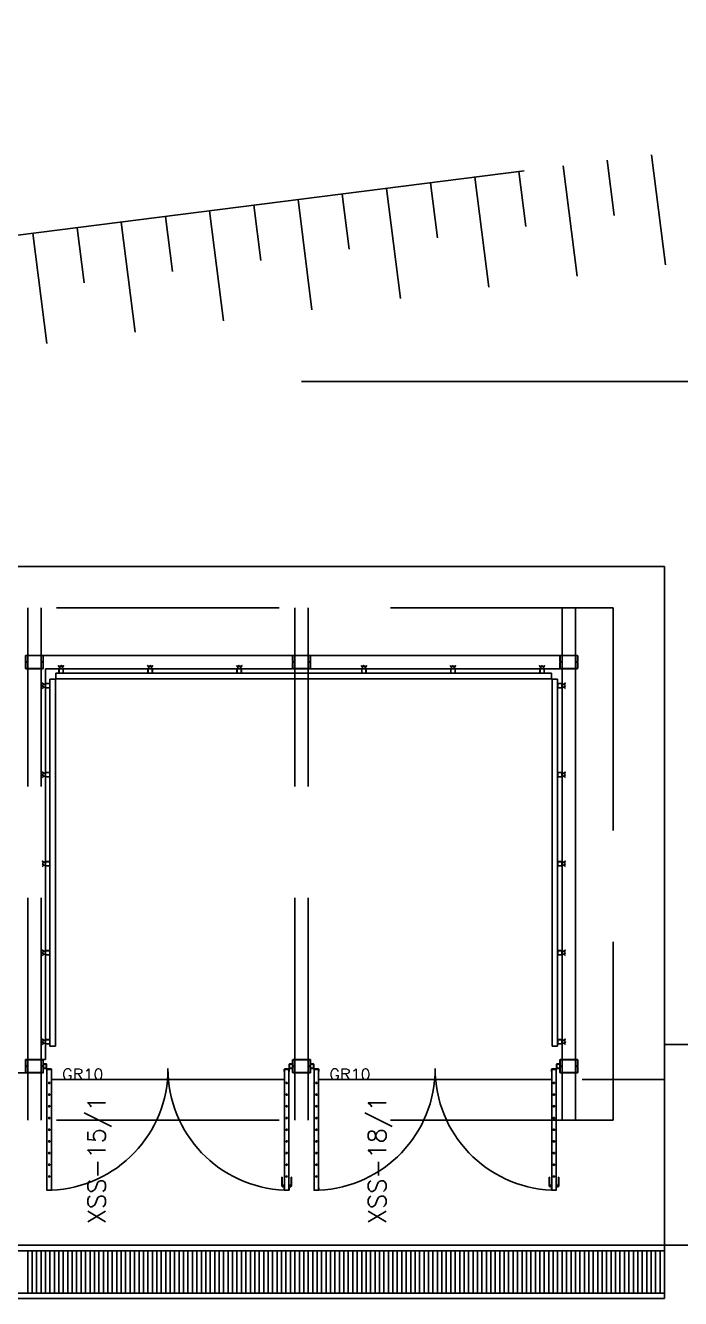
# Model space of a CAD drawing. Header units: millimetres. Extents: x 2046 to 2564, y 885 to 1120.
# Drawn here: x 2192.74 to 2200.09, y 980.77 to 995.07 of the extents above; entities that cross this region are included whole.
import ezdxf

# ---------------------------------------------------------------- set-up
doc = ezdxf.new("R2010")
doc.units = ezdxf.units.MM
doc.header["$LTSCALE"] = 10
doc.linetypes.add('DASHED2', pattern=[0.375, 0.25, -0.125])
doc.linetypes.add('HIDDEN', pattern=[0.375, 0.25, -0.125])
for name, color, linetype in [('AR-ALV', 2, 'Continuous'), ('AR-BARRAS PROT', 2, 'Continuous'), ('AR-CALÇADA', 1, 'Continuous'), ('AR-PIS', 1, 'Continuous'), ('AR-PISO', 1, 'Continuous'), ('AR-PORTA', 1, 'Continuous'), ('AR-PROJ', 1, 'HIDDEN'), ('DET-BANCADAS-C', 134, 'Continuous'), ('DET-ESQ-PROJ', 1, 'DASHED2'), ('DET-PERFIL C-C', 1, 'Continuous'), ('DET-PERFIL CADEIRA-C', 2, 'Continuous'), ('DET-PERFIL CAIXA-C', 21, 'Continuous'), ('DET-PERFIL CARTOLA-C', 22, 'Continuous'), ('ENDEREÇO', 2, 'Continuous'), ('maçaneta', 1, 'Continuous'), ('mov', 1, 'Continuous'), ('PM-TXT', 2, 'Continuous'), ('porta-c', 1, 'Continuous'), ('porta-v', 2, 'Continuous')]:
    doc.layers.add(name, color=color, linetype=linetype)
doc.styles.add('S12', font='simplex.shx', dxfattribs={"width": 1.1, "height": 0.12})
doc.styles.add('UNB1-100', font='simplex.shx', dxfattribs={"height": 0.2})

# ---------------------------------------------------------------- blocks, each defined once
blk = doc.blocks.new('TALUDE')
at = {"layer": 'AR-PROJ', "ltscale": 3}
for p, q in [((-180.754, 13.924), (-149.318, 17.924)), ((-157.153, 13.924), (-180.754, 13.924))]:
    blk.add_line(p, q, dxfattribs=at)
at = {"layer": 'AR-PROJ'}
for p, q in [((-160.726, 16.472), (-160.569, 15.235)), ((-161.718, 16.346), (-161.561, 15.109)), ((-161.222, 16.409), (-161.144, 15.79)), ((-162.71, 16.22), (-162.553, 14.982)), ((-162.214, 16.283), (-162.136, 15.664)), ((-164.198, 16.03), (-164.12, 15.412)), ((-163.702, 16.093), (-163.545, 14.856)), ((-163.206, 16.157), (-163.128, 15.538)), ((-165.19, 15.904), (-165.112, 15.285)), ((-164.694, 15.967), (-164.537, 14.73)), ((-166.182, 15.778), (-166.104, 15.159)), ((-165.686, 15.841), (-165.529, 14.604)), ((-167.174, 15.652), (-167.096, 15.033)), ((-166.678, 15.715), (-166.521, 14.478)), ((-167.67, 15.589), (-167.513, 14.351))]:
    blk.add_line(p, q, dxfattribs=at)
blk = doc.blocks.new('PERFIL CAIXA')
at = {"layer": 'DET-PERFIL CARTOLA-C'}
for p, q in [((-0.031, 0.088), (-0.032, 0.087)), ((-0.016, 0.069), (-0.032, 0.087)), ((-0.015, 0.069), (-0.031, 0.088)), ((-0.025, 0.048), (-0.025, 0.002)), ((-0.023, 0.05), (0.023, 0.05)), ((-0.023, 0.002), (-0.023, 0.048)), ((0.023, 0.048), (-0.023, 0.048)), ((0.023, 0.002), (-0.023, 0.002)), ((-0.023, 0), (0.023, 0)), ((-0.003, 0.088), (-0.016, 0.07)), ((-0.016, 0.069), (-0.016, 0.05)), ((-0.002, 0.087), (-0.015, 0.069)), ((-0.015, 0.069), (-0.015, 0.05)), ((-0.003, 0.088), (-0.002, 0.087)), ((0.003, 0.088), (0.002, 0.087)), ((0.015, 0.069), (0.002, 0.087)), ((0.017, 0.069), (0.003, 0.088)), ((0.015, 0.069), (0.015, 0.05)), ((0.016, 0.07), (0.031, 0.088)), ((0.017, 0.069), (0.032, 0.087)), ((0.017, 0.069), (0.017, 0.05)), ((0.023, 0.048), (0.023, 0.002)), ((0.025, 0.002), (0.025, 0.048)), ((0.031, 0.088), (0.032, 0.087))]:
    blk.add_line(p, q, dxfattribs=at)
for centre, start, end in [((-0.023, 0.048), 90, 180), ((-0.023, 0.002), 180, 270), ((0.023, 0.048), 360, 90), ((0.023, 0.002), 270, 0)]:
    blk.add_arc(centre, 0.002, start, end, dxfattribs=at)
blk = doc.blocks.new('gr10-met-01p')
at = {"layer": 'DET-PERFIL C-C'}
for p, q in [((0.038, 0.023), (0.036, 0.023)), ((0.036, 0.023), (0.036, -0.027)), ((0.038, 0.023), (0.038, -0.027)), ((2.762, 0.023), (2.764, 0.023)), ((2.762, 0.023), (2.762, -0.027)), ((2.764, 0.023), (2.764, -0.027)), ((0.089, -0.033), (0.037, -0.033)), ((0.039, -0.031), (0.089, -0.031)), ((0.089, -0.033), (0.089, -0.031)), ((2.761, -0.031), (2.711, -0.031)), ((2.711, -0.033), (2.711, -0.031)), ((2.711, -0.033), (2.763, -0.033))]:
    blk.add_line(p, q, dxfattribs=at)
for points in [[(0.002, 0.025), (0.025, 0.025), (0.025, 0.023), (0.004, 0.023, 0.414214), (0.002, 0.021), (0.002, -0.021, 0.414214), (0.004, -0.023), (0.025, -0.023), (0.025, -0.025), (0.002, -0.025, -0.414214), (0, -0.023), (0, 0.023, -0.414214)], [(0.034, 0.027), (0.011, 0.027), (0.011, 0.025), (0.032, 0.025, -0.414214), (0.034, 0.023), (0.034, -0.023, -0.414214), (0.032, -0.025), (0.011, -0.025), (0.011, -0.027), (0.034, -0.027, 0.414214), (0.036, -0.025), (0.036, 0.025, 0.414214)], [(2.766, 0.027), (2.789, 0.027), (2.789, 0.025), (2.768, 0.025, 0.414214), (2.766, 0.023), (2.766, -0.023, 0.414214), (2.768, -0.025), (2.789, -0.025), (2.789, -0.027), (2.766, -0.027, -0.414214), (2.764, -0.025), (2.764, 0.025, -0.414214)], [(2.798, 0.025), (2.775, 0.025), (2.775, 0.023), (2.796, 0.023, -0.414214), (2.798, 0.021), (2.798, -0.021, -0.414214), (2.796, -0.023), (2.775, -0.023), (2.775, -0.025), (2.798, -0.025, 0.414214), (2.8, -0.023), (2.8, 0.023, 0.414214)], [(0.094, -0.035), (0.094, -0.058), (0.092, -0.058), (0.092, -0.037, 0.414214), (0.09, -0.035), (0.044, -0.035, 0.414214), (0.042, -0.037), (0.042, -0.058), (0.04, -0.058), (0.04, -0.035, -0.414214), (0.042, -0.033), (0.092, -0.033, -0.414214)], [(2.706, -0.035), (2.706, -0.058), (2.708, -0.058), (2.708, -0.037, -0.414214), (2.71, -0.035), (2.756, -0.035, -0.414214), (2.758, -0.037), (2.758, -0.058), (2.76, -0.058), (2.76, -0.035, 0.414214), (2.758, -0.033), (2.708, -0.033, 0.414214)], [(0.094, -1.392), (0.094, -1.368), (0.092, -1.368), (0.092, -1.39, -0.414214), (0.09, -1.392), (0.044, -1.392, -0.414214), (0.042, -1.39), (0.042, -1.368), (0.04, -1.368), (0.04, -1.392, 0.414214), (0.042, -1.393), (0.092, -1.393, 0.414214)], [(2.706, -1.392), (2.706, -1.368), (2.708, -1.368), (2.708, -1.39, 0.414214), (2.71, -1.392), (2.756, -1.392, 0.414214), (2.758, -1.39), (2.758, -1.368), (2.76, -1.368), (2.76, -1.392, -0.414214), (2.758, -1.393), (2.708, -1.393, -0.414214)]]:
    blk.add_lwpolyline(points, format="xyb", close=True, dxfattribs=at)
for centre in [(0.037, -0.03), (2.763, -0.03)]:
    blk.add_circle(centre, 0.00134, dxfattribs=at)
for centre, start, end in [((0.037, -0.03), 340.8217, 275.6301), ((2.763, -0.03), 264.3699, 199.1783)]:
    blk.add_arc(centre, 0.00285, start, end, dxfattribs=at)
at = {"layer": 'maçaneta'}
for p, q in [((2.678, -1.246), (2.678, -1.346)), ((2.683, -1.246), (2.678, -1.246)), ((2.683, -1.246), (2.683, -1.346)), ((2.783, -1.246), (2.783, -1.346)), ((2.783, -1.246), (2.788, -1.246)), ((2.788, -1.246), (2.788, -1.346)), ((2.683, -1.346), (2.678, -1.346)), ((2.678, -1.346), (2.688, -1.356)), ((2.708, -1.336), (2.683, -1.336)), ((2.708, -1.356), (2.688, -1.356)), ((2.758, -1.336), (2.783, -1.336)), ((2.758, -1.356), (2.778, -1.356)), ((2.788, -1.346), (2.778, -1.356)), ((2.783, -1.346), (2.788, -1.346))]:
    blk.add_line(p, q, dxfattribs=at)
at = {"layer": 'mov'}
for centre, start, end in [((0.037, -0.03), 272.3154, 0.2136), ((2.763, -0.03), 179.7864, 267.6846)]:
    blk.add_arc(centre, 1.363, start, end, dxfattribs=at)
at = {"layer": 'porta-c'}
for centre in [(0.067, -0.187), (2.733, -0.187), (0.067, -0.319), (2.733, -0.319), (0.067, -0.45), (2.733, -0.45), (0.067, -0.582), (0.067, -0.713), (2.733, -0.582), (2.733, -0.713), (0.067, -0.845), (2.733, -0.845), (0.067, -0.976), (2.733, -0.976), (0.067, -1.107), (2.733, -1.107), (0.067, -1.239), (2.733, -1.239)]:
    blk.add_circle(centre, 0.0075, dxfattribs=at)
at = {"layer": 'porta-v'}
for p, q in [((0.042, -1.368), (0.042, -0.058)), ((0.092, -1.368), (0.092, -0.058)), ((2.708, -1.368), (2.708, -0.058)), ((2.758, -1.368), (2.758, -0.058))]:
    blk.add_line(p, q, dxfattribs=at)
at = {"layer": 'PM-TXT', "style": 'S12', "width": 1.1}
blk.add_attdef('GR', (0.212, -0.15), '', height=0.12, dxfattribs=at)
at = {"layer": 'PM-TXT', "style": 'S12', "width": 1.1, "flags": 1}
for tag, p in [('LARGURA', (0.212, -0.35)), ('FERRAGEM', (0.212, -0.554))]:
    blk.add_attdef(tag, p, '', height=0.12, dxfattribs=at)

msp = doc.modelspace()

# ---------------------------------------------------------------- linework, layer by layer
at = {"layer": 'AR-ALV'}
for p, q in [((2195.736, 987.992), (2192.936, 987.992)), ((2195.936, 987.992), (2198.736, 987.992)), ((2195.736, 987.842), (2192.961, 987.842)), ((2192.961, 987.842), (2192.961, 983.452)), ((2195.936, 987.842), (2198.736, 987.842)), ((2198.761, 983.452), (2198.761, 987.842)), ((2198.911, 987.842), (2198.911, 983.452)), ((2192.936, 983.452), (2192.961, 983.452)), ((2192.741, 983.302), (2189.932, 983.302))]:
    msp.add_line(p, q, dxfattribs=at)
at = {"layer": 'AR-BARRAS PROT'}
for p, q in [((2193.011, 983.602), (2193.011, 987.724)), ((2193.011, 987.724), (2193.074, 987.724)), ((2193.074, 987.724), (2193.074, 983.602)), ((2193.079, 987.792), (2198.643, 987.792)), ((2193.079, 987.792), (2193.079, 987.729)), ((2193.079, 987.729), (2198.643, 987.729)), ((2198.643, 987.729), (2198.643, 987.792)), ((2198.648, 983.602), (2198.648, 987.724)), ((2198.648, 987.724), (2198.711, 987.724)), ((2198.711, 983.602), (2198.711, 987.724)), ((2193.011, 983.602), (2193.074, 983.602)), ((2198.648, 983.602), (2198.711, 983.602))]:
    msp.add_line(p, q, dxfattribs=at)
at = {"layer": 'AR-CALÇADA'}
for p, q in [((2199.911, 983.622), (2203.32, 983.622)), ((2199.911, 981.367), (2201.337, 981.367))]:
    msp.add_line(p, q, dxfattribs=at)
at = {"layer": 'AR-PIS', "linetype": 'Continuous'}
for p, q in [((2192.761, 981.305), (2192.761, 980.829)), ((2192.811, 981.305), (2192.811, 980.829)), ((2192.861, 981.305), (2192.861, 980.829)), ((2192.911, 981.305), (2192.911, 980.829)), ((2192.961, 981.305), (2192.961, 980.829)), ((2193.011, 981.305), (2193.011, 980.829)), ((2193.061, 981.305), (2193.061, 980.829)), ((2193.111, 981.305), (2193.111, 980.829)), ((2193.161, 981.305), (2193.161, 980.829)), ((2193.211, 981.305), (2193.211, 980.829)), ((2193.261, 981.305), (2193.261, 980.829)), ((2193.311, 981.305), (2193.311, 980.829)), ((2193.361, 981.305), (2193.361, 980.829)), ((2193.411, 981.305), (2193.411, 980.829)), ((2193.461, 981.305), (2193.461, 980.829)), ((2193.511, 981.305), (2193.511, 980.829)), ((2193.561, 981.305), (2193.561, 980.829)), ((2193.611, 981.305), (2193.611, 980.829)), ((2193.661, 981.305), (2193.661, 980.829)), ((2193.711, 981.305), (2193.711, 980.829)), ((2193.761, 981.305), (2193.761, 980.829)), ((2193.811, 981.305), (2193.811, 980.829)), ((2193.861, 981.305), (2193.861, 980.829)), ((2193.911, 981.305), (2193.911, 980.829)), ((2193.961, 981.305), (2193.961, 980.829)), ((2194.011, 981.305), (2194.011, 980.829)), ((2194.061, 981.305), (2194.061, 980.829)), ((2194.111, 981.305), (2194.111, 980.829)), ((2194.161, 981.305), (2194.161, 980.829)), ((2194.211, 981.305), (2194.211, 980.829)), ((2194.261, 981.305), (2194.261, 980.829)), ((2194.311, 981.305), (2194.311, 980.829)), ((2194.361, 981.305), (2194.361, 980.829)), ((2194.411, 981.305), (2194.411, 980.829)), ((2194.461, 981.305), (2194.461, 980.829)), ((2194.511, 981.305), (2194.511, 980.829)), ((2194.561, 981.305), (2194.561, 980.829)), ((2194.611, 981.305), (2194.611, 980.829)), ((2194.661, 981.305), (2194.661, 980.829)), ((2194.711, 981.305), (2194.711, 980.829)), ((2194.761, 981.305), (2194.761, 980.829)), ((2194.811, 981.305), (2194.811, 980.829)), ((2194.861, 981.305), (2194.861, 980.829)), ((2194.911, 981.305), (2194.911, 980.829)), ((2194.961, 981.305), (2194.961, 980.829)), ((2195.011, 981.305), (2195.011, 980.829)), ((2195.061, 981.305), (2195.061, 980.829)), ((2195.111, 981.305), (2195.111, 980.829)), ((2195.161, 981.305), (2195.161, 980.829)), ((2195.211, 981.305), (2195.211, 980.829)), ((2195.261, 981.305), (2195.261, 980.829)), ((2195.311, 981.305), (2195.311, 980.829)), ((2195.361, 981.305), (2195.361, 980.829)), ((2195.411, 981.305), (2195.411, 980.829)), ((2195.461, 981.305), (2195.461, 980.829)), ((2195.511, 981.305), (2195.511, 980.829)), ((2195.561, 981.305), (2195.561, 980.829)), ((2195.611, 981.305), (2195.611, 980.829)), ((2195.661, 981.305), (2195.661, 980.829)), ((2195.711, 981.305), (2195.711, 980.829)), ((2195.761, 981.305), (2195.761, 980.829)), ((2195.811, 981.305), (2195.811, 980.829)), ((2195.861, 981.305), (2195.861, 980.829)), ((2195.911, 981.305), (2195.911, 980.829)), ((2195.961, 981.305), (2195.961, 980.829)), ((2196.011, 981.305), (2196.011, 980.829)), ((2196.061, 981.305), (2196.061, 980.829)), ((2196.111, 981.305), (2196.111, 980.829)), ((2196.161, 981.305), (2196.161, 980.829)), ((2196.211, 981.305), (2196.211, 980.829)), ((2196.261, 981.305), (2196.261, 980.829)), ((2196.311, 981.305), (2196.311, 980.829)), ((2196.361, 981.305), (2196.361, 980.829)), ((2196.411, 981.305), (2196.411, 980.829)), ((2196.461, 981.305), (2196.461, 980.829)), ((2196.511, 981.305), (2196.511, 980.829)), ((2196.561, 981.305), (2196.561, 980.829)), ((2196.611, 981.305), (2196.611, 980.829)), ((2196.661, 981.305), (2196.661, 980.829)), ((2196.711, 981.305), (2196.711, 980.829)), ((2196.761, 981.305), (2196.761, 980.829)), ((2196.811, 981.305), (2196.811, 980.829)), ((2196.861, 981.305), (2196.861, 980.829)), ((2196.911, 981.305), (2196.911, 980.829)), ((2196.961, 981.305), (2196.961, 980.829)), ((2197.011, 981.305), (2197.011, 980.829)), ((2197.061, 981.305), (2197.061, 980.829)), ((2197.111, 981.305), (2197.111, 980.829)), ((2197.161, 981.305), (2197.161, 980.829)), ((2197.211, 981.305), (2197.211, 980.829)), ((2197.261, 981.305), (2197.261, 980.829)), ((2197.311, 981.305), (2197.311, 980.829)), ((2197.361, 981.305), (2197.361, 980.829)), ((2197.411, 981.305), (2197.411, 980.829)), ((2197.461, 981.305), (2197.461, 980.829)), ((2197.511, 981.305), (2197.511, 980.829)), ((2197.561, 981.305), (2197.561, 980.829)), ((2197.611, 981.305), (2197.611, 980.829)), ((2197.661, 981.305), (2197.661, 980.829)), ((2197.711, 981.305), (2197.711, 980.829)), ((2197.761, 981.305), (2197.761, 980.829)), ((2197.811, 981.305), (2197.811, 980.829)), ((2197.861, 981.305), (2197.861, 980.829)), ((2197.911, 981.305), (2197.911, 980.829)), ((2197.961, 981.305), (2197.961, 980.829)), ((2198.011, 981.305), (2198.011, 980.829)), ((2198.061, 981.305), (2198.061, 980.829)), ((2198.111, 981.305), (2198.111, 980.829)), ((2198.161, 981.305), (2198.161, 980.829)), ((2198.211, 981.305), (2198.211, 980.829)), ((2198.261, 981.305), (2198.261, 980.829)), ((2198.311, 981.305), (2198.311, 980.829)), ((2198.361, 981.305), (2198.361, 980.829)), ((2198.411, 981.305), (2198.411, 980.829)), ((2198.461, 981.305), (2198.461, 980.829)), ((2198.511, 981.305), (2198.511, 980.829)), ((2198.561, 981.305), (2198.561, 980.829)), ((2198.611, 981.305), (2198.611, 980.829)), ((2198.661, 981.305), (2198.661, 980.829)), ((2198.711, 981.305), (2198.711, 980.829)), ((2198.761, 981.305), (2198.761, 980.829)), ((2198.811, 981.305), (2198.811, 980.829)), ((2198.861, 981.305), (2198.861, 980.829)), ((2198.911, 981.305), (2198.911, 980.829)), ((2198.961, 981.305), (2198.961, 980.829)), ((2199.011, 981.305), (2199.011, 980.829)), ((2199.061, 981.305), (2199.061, 980.829)), ((2199.111, 981.305), (2199.111, 980.829)), ((2199.161, 981.305), (2199.161, 980.829)), ((2199.211, 981.305), (2199.211, 980.829)), ((2199.261, 981.305), (2199.261, 980.829)), ((2199.311, 981.305), (2199.311, 980.829)), ((2199.361, 981.305), (2199.361, 980.829)), ((2199.411, 981.305), (2199.411, 980.829)), ((2199.461, 981.305), (2199.461, 980.829)), ((2199.511, 981.305), (2199.511, 980.829)), ((2199.561, 981.305), (2199.561, 980.829)), ((2199.611, 981.305), (2199.611, 980.829)), ((2199.661, 981.305), (2199.661, 980.829)), ((2199.711, 981.305), (2199.711, 980.829)), ((2199.761, 981.305), (2199.761, 980.829)), ((2199.811, 981.305), (2199.811, 980.829)), ((2199.861, 981.305), (2199.861, 980.829))]:
    msp.add_line(p, q, dxfattribs=at)
at = {"layer": 'AR-PISO', "linetype": 'Continuous'}
for p, q in [((2179.761, 988.992), (2199.911, 988.992)), ((2199.911, 988.992), (2199.911, 981.305)), ((2195.645, 983.227), (2193.028, 983.227)), ((2198.645, 983.227), (2196.028, 983.227)), ((2199.911, 983.227), (2198.986, 983.227)), ((2199.911, 981.367), (2179.761, 981.367)), ((2179.761, 981.305), (2199.911, 981.305)), ((2199.911, 981.305), (2199.911, 980.767)), ((2179.761, 980.829), (2199.911, 980.829)), ((2199.911, 980.767), (2179.761, 980.767))]:
    msp.add_line(p, q, dxfattribs=at)
at = {"layer": 'DET-ESQ-PROJ'}
for p, q in [((2199.336, 988.525), (2180.336, 988.525)), ((2192.761, 982.77), (2192.761, 988.525)), ((2192.911, 982.77), (2192.911, 988.525)), ((2195.761, 982.77), (2195.761, 988.525)), ((2195.911, 982.77), (2195.911, 988.525)), ((2198.761, 982.77), (2198.761, 988.525)), ((2198.911, 982.77), (2198.911, 988.525)), ((2199.336, 988.525), (2199.336, 982.77)), ((2199.336, 982.77), (2180.336, 982.77))]:
    msp.add_line(p, q, dxfattribs=at)
at = {"layer": 'DET-PERFIL CADEIRA-C'}
for p, q in [((2192.736, 987.988), (2192.736, 987.922)), ((2192.739, 987.922), (2192.739, 987.987)), ((2192.741, 987.992), (2192.932, 987.992)), ((2192.741, 987.99), (2192.931, 987.99)), ((2192.934, 987.922), (2192.934, 987.987)), ((2192.936, 987.988), (2192.936, 987.922)), ((2195.736, 987.988), (2195.736, 987.922)), ((2195.736, 987.988), (2195.736, 987.922)), ((2195.739, 987.922), (2195.739, 987.987)), ((2195.739, 987.922), (2195.739, 987.987)), ((2195.741, 987.992), (2195.932, 987.992)), ((2195.741, 987.992), (2195.932, 987.992)), ((2195.741, 987.99), (2195.931, 987.99)), ((2195.741, 987.99), (2195.931, 987.99)), ((2195.934, 987.922), (2195.934, 987.987)), ((2195.934, 987.922), (2195.934, 987.987)), ((2195.936, 987.988), (2195.936, 987.922)), ((2195.936, 987.988), (2195.936, 987.922)), ((2198.736, 987.988), (2198.736, 987.922)), ((2198.736, 987.988), (2198.736, 987.922)), ((2198.739, 987.922), (2198.739, 987.987)), ((2198.739, 987.922), (2198.739, 987.987)), ((2198.741, 987.992), (2198.932, 987.992)), ((2198.741, 987.992), (2198.932, 987.992)), ((2198.741, 987.99), (2198.931, 987.99)), ((2198.741, 987.99), (2198.931, 987.99)), ((2198.934, 987.922), (2198.934, 987.987)), ((2198.934, 987.922), (2198.934, 987.987)), ((2198.936, 987.988), (2198.936, 987.922)), ((2198.936, 987.988), (2198.936, 987.922)), ((2192.736, 987.847), (2192.736, 987.913)), ((2192.739, 987.847), (2192.739, 987.912)), ((2192.741, 987.92), (2192.756, 987.92)), ((2192.741, 987.917), (2192.756, 987.917)), ((2192.741, 987.915), (2192.756, 987.915)), ((2192.741, 987.845), (2192.931, 987.845)), ((2192.741, 987.842), (2192.932, 987.842)), ((2192.756, 987.915), (2192.756, 987.92)), ((2192.916, 987.915), (2192.916, 987.92)), ((2192.916, 987.92), (2192.931, 987.92)), ((2192.916, 987.917), (2192.932, 987.917)), ((2192.916, 987.915), (2192.931, 987.915)), ((2192.934, 987.847), (2192.934, 987.912)), ((2192.936, 987.847), (2192.936, 987.913)), ((2195.736, 987.847), (2195.736, 987.913)), ((2195.736, 987.847), (2195.736, 987.913)), ((2195.739, 987.847), (2195.739, 987.912)), ((2195.739, 987.847), (2195.739, 987.912)), ((2195.741, 987.92), (2195.756, 987.92)), ((2195.741, 987.92), (2195.756, 987.92)), ((2195.741, 987.917), (2195.756, 987.917)), ((2195.741, 987.917), (2195.756, 987.917)), ((2195.741, 987.915), (2195.756, 987.915)), ((2195.741, 987.915), (2195.756, 987.915)), ((2195.741, 987.845), (2195.931, 987.845)), ((2195.741, 987.845), (2195.931, 987.845)), ((2195.741, 987.842), (2195.932, 987.842)), ((2195.741, 987.842), (2195.932, 987.842)), ((2195.756, 987.915), (2195.756, 987.92)), ((2195.756, 987.915), (2195.756, 987.92)), ((2195.916, 987.915), (2195.916, 987.92)), ((2195.916, 987.92), (2195.931, 987.92)), ((2195.916, 987.915), (2195.916, 987.92)), ((2195.916, 987.92), (2195.931, 987.92)), ((2195.916, 987.917), (2195.932, 987.917)), ((2195.916, 987.917), (2195.932, 987.917)), ((2195.916, 987.915), (2195.931, 987.915)), ((2195.916, 987.915), (2195.931, 987.915)), ((2195.934, 987.847), (2195.934, 987.912)), ((2195.934, 987.847), (2195.934, 987.912)), ((2195.936, 987.847), (2195.936, 987.913)), ((2195.936, 987.847), (2195.936, 987.913)), ((2198.736, 987.847), (2198.736, 987.913)), ((2198.736, 987.847), (2198.736, 987.913)), ((2198.739, 987.847), (2198.739, 987.912)), ((2198.739, 987.847), (2198.739, 987.912)), ((2198.741, 987.92), (2198.756, 987.92)), ((2198.741, 987.92), (2198.756, 987.92)), ((2198.741, 987.917), (2198.756, 987.917)), ((2198.741, 987.917), (2198.756, 987.917)), ((2198.741, 987.915), (2198.756, 987.915)), ((2198.741, 987.915), (2198.756, 987.915)), ((2198.741, 987.845), (2198.931, 987.845)), ((2198.741, 987.845), (2198.931, 987.845)), ((2198.741, 987.842), (2198.932, 987.842)), ((2198.741, 987.842), (2198.932, 987.842)), ((2198.756, 987.915), (2198.756, 987.92)), ((2198.756, 987.915), (2198.756, 987.92)), ((2198.916, 987.915), (2198.916, 987.92)), ((2198.916, 987.92), (2198.931, 987.92)), ((2198.916, 987.915), (2198.916, 987.92)), ((2198.916, 987.92), (2198.931, 987.92)), ((2198.916, 987.917), (2198.932, 987.917)), ((2198.916, 987.917), (2198.932, 987.917)), ((2198.916, 987.915), (2198.931, 987.915)), ((2198.916, 987.915), (2198.931, 987.915)), ((2198.934, 987.847), (2198.934, 987.912)), ((2198.934, 987.847), (2198.934, 987.912)), ((2198.936, 987.847), (2198.936, 987.913)), ((2198.936, 987.847), (2198.936, 987.913)), ((2192.736, 983.448), (2192.736, 983.382)), ((2192.736, 983.448), (2192.736, 983.382)), ((2192.739, 983.447), (2192.739, 983.382)), ((2192.739, 983.447), (2192.739, 983.382)), ((2192.741, 983.452), (2192.932, 983.452)), ((2192.741, 983.452), (2192.932, 983.452)), ((2192.741, 983.45), (2192.931, 983.45)), ((2192.741, 983.45), (2192.931, 983.45)), ((2192.741, 983.38), (2192.756, 983.38)), ((2192.741, 983.38), (2192.756, 983.38)), ((2192.741, 983.377), (2192.756, 983.377)), ((2192.741, 983.377), (2192.756, 983.377)), ((2192.756, 983.38), (2192.756, 983.375)), ((2192.756, 983.38), (2192.756, 983.375)), ((2192.916, 983.38), (2192.916, 983.375)), ((2192.916, 983.38), (2192.931, 983.38)), ((2192.916, 983.38), (2192.916, 983.375)), ((2192.916, 983.38), (2192.931, 983.38)), ((2192.916, 983.377), (2192.932, 983.377)), ((2192.916, 983.377), (2192.932, 983.377)), ((2192.934, 983.447), (2192.934, 983.382)), ((2192.934, 983.447), (2192.934, 983.382)), ((2192.936, 983.448), (2192.936, 983.382)), ((2192.936, 983.448), (2192.936, 983.382)), ((2195.736, 983.448), (2195.736, 983.382)), ((2195.739, 983.447), (2195.739, 983.382)), ((2195.741, 983.452), (2195.932, 983.452)), ((2195.741, 983.45), (2195.931, 983.45)), ((2195.741, 983.38), (2195.756, 983.38)), ((2195.741, 983.377), (2195.756, 983.377)), ((2195.756, 983.38), (2195.756, 983.375)), ((2195.916, 983.38), (2195.916, 983.375)), ((2195.916, 983.38), (2195.931, 983.38)), ((2195.916, 983.377), (2195.932, 983.377)), ((2195.934, 983.447), (2195.934, 983.382)), ((2195.936, 983.448), (2195.936, 983.382)), ((2198.736, 983.448), (2198.736, 983.382)), ((2198.739, 983.447), (2198.739, 983.382)), ((2198.741, 983.452), (2198.932, 983.452)), ((2198.741, 983.45), (2198.931, 983.45)), ((2198.741, 983.38), (2198.756, 983.38)), ((2198.741, 983.377), (2198.756, 983.377)), ((2198.756, 983.38), (2198.756, 983.375)), ((2198.916, 983.38), (2198.916, 983.375)), ((2198.916, 983.38), (2198.931, 983.38)), ((2198.916, 983.377), (2198.932, 983.377)), ((2198.934, 983.447), (2198.934, 983.382)), ((2198.936, 983.448), (2198.936, 983.382)), ((2192.736, 983.307), (2192.736, 983.373)), ((2192.736, 983.307), (2192.736, 983.373)), ((2192.739, 983.372), (2192.739, 983.307)), ((2192.739, 983.372), (2192.739, 983.307)), ((2192.741, 983.375), (2192.756, 983.375)), ((2192.741, 983.375), (2192.756, 983.375)), ((2192.741, 983.305), (2192.931, 983.305)), ((2192.741, 983.305), (2192.931, 983.305)), ((2192.741, 983.302), (2192.932, 983.302)), ((2192.741, 983.302), (2192.932, 983.302)), ((2192.916, 983.375), (2192.931, 983.375)), ((2192.916, 983.375), (2192.931, 983.375)), ((2192.934, 983.372), (2192.934, 983.307)), ((2192.934, 983.372), (2192.934, 983.307)), ((2192.936, 983.307), (2192.936, 983.373)), ((2192.936, 983.307), (2192.936, 983.373)), ((2195.736, 983.307), (2195.736, 983.373)), ((2195.739, 983.372), (2195.739, 983.307)), ((2195.741, 983.375), (2195.756, 983.375)), ((2195.741, 983.305), (2195.931, 983.305)), ((2195.741, 983.302), (2195.932, 983.302)), ((2195.916, 983.375), (2195.931, 983.375)), ((2195.934, 983.372), (2195.934, 983.307)), ((2195.936, 983.307), (2195.936, 983.373)), ((2198.736, 983.307), (2198.736, 983.373)), ((2198.739, 983.372), (2198.739, 983.307)), ((2198.741, 983.375), (2198.756, 983.375)), ((2198.741, 983.305), (2198.931, 983.305)), ((2198.741, 983.302), (2198.932, 983.302)), ((2198.916, 983.375), (2198.931, 983.375)), ((2198.934, 983.372), (2198.934, 983.307)), ((2198.936, 983.307), (2198.936, 983.373))]:
    msp.add_line(p, q, dxfattribs=at)
for centre, radius, start, end in [((2192.741, 987.988), 0.00428, 90, 180), ((2192.741, 987.987), 0.00214, 90, 180), ((2192.931, 987.987), 0.00214, 360, 90), ((2192.932, 987.988), 0.00428, 360, 90), ((2195.741, 987.988), 0.00428, 90, 180), ((2195.741, 987.988), 0.00428, 90, 180), ((2195.741, 987.987), 0.00214, 90, 180), ((2195.741, 987.987), 0.00214, 90, 180), ((2195.931, 987.987), 0.00214, 360, 90), ((2195.931, 987.987), 0.00214, 360, 90), ((2195.932, 987.988), 0.00428, 360, 90), ((2195.932, 987.988), 0.00428, 360, 90), ((2198.741, 987.988), 0.00428, 90, 180), ((2198.741, 987.988), 0.00428, 90, 180), ((2198.741, 987.987), 0.00214, 90, 180), ((2198.741, 987.987), 0.00214, 90, 180), ((2198.931, 987.987), 0.00214, 360, 90), ((2198.931, 987.987), 0.00214, 360, 90), ((2198.932, 987.988), 0.00428, 360, 90), ((2198.932, 987.988), 0.00428, 360, 90), ((2192.741, 987.922), 0.00428, 180, 270), ((2192.741, 987.913), 0.00428, 90, 180), ((2192.741, 987.847), 0.00428, 180, 270), ((2192.741, 987.922), 0.00214, 180, 270), ((2192.741, 987.912), 0.00214, 90, 180), ((2192.741, 987.847), 0.00214, 180, 270), ((2192.931, 987.922), 0.00214, 270, 0), ((2192.931, 987.912), 0.00214, 0, 90), ((2192.931, 987.847), 0.00214, 270, 360), ((2192.932, 987.922), 0.00428, 270, 0), ((2192.932, 987.913), 0.00428, 360, 90), ((2192.932, 987.847), 0.00428, 270, 360), ((2195.741, 987.922), 0.00428, 180, 270), ((2195.741, 987.922), 0.00428, 180, 270), ((2195.741, 987.913), 0.00428, 90, 180), ((2195.741, 987.913), 0.00428, 90, 180), ((2195.741, 987.847), 0.00428, 180, 270), ((2195.741, 987.847), 0.00428, 180, 270), ((2195.741, 987.922), 0.00214, 180, 270), ((2195.741, 987.922), 0.00214, 180, 270), ((2195.741, 987.912), 0.00214, 90, 180), ((2195.741, 987.912), 0.00214, 90, 180), ((2195.741, 987.847), 0.00214, 180, 270), ((2195.741, 987.847), 0.00214, 180, 270), ((2195.931, 987.922), 0.00214, 270, 0), ((2195.931, 987.922), 0.00214, 270, 0), ((2195.931, 987.912), 0.00214, 0, 90), ((2195.931, 987.912), 0.00214, 0, 90), ((2195.931, 987.847), 0.00214, 270, 360), ((2195.931, 987.847), 0.00214, 270, 360), ((2195.932, 987.922), 0.00428, 270, 0), ((2195.932, 987.922), 0.00428, 270, 0), ((2195.932, 987.913), 0.00428, 360, 90), ((2195.932, 987.913), 0.00428, 360, 90), ((2195.932, 987.847), 0.00428, 270, 360), ((2195.932, 987.847), 0.00428, 270, 360), ((2198.741, 987.922), 0.00428, 180, 270), ((2198.741, 987.922), 0.00428, 180, 270), ((2198.741, 987.913), 0.00428, 90, 180), ((2198.741, 987.913), 0.00428, 90, 180), ((2198.741, 987.847), 0.00428, 180, 270), ((2198.741, 987.847), 0.00428, 180, 270), ((2198.741, 987.922), 0.00214, 180, 270), ((2198.741, 987.922), 0.00214, 180, 270), ((2198.741, 987.912), 0.00214, 90, 180), ((2198.741, 987.912), 0.00214, 90, 180), ((2198.741, 987.847), 0.00214, 180, 270), ((2198.741, 987.847), 0.00214, 180, 270), ((2198.931, 987.922), 0.00214, 270, 0), ((2198.931, 987.922), 0.00214, 270, 0), ((2198.931, 987.912), 0.00214, 0, 90), ((2198.931, 987.912), 0.00214, 0, 90), ((2198.931, 987.847), 0.00214, 270, 360), ((2198.931, 987.847), 0.00214, 270, 360), ((2198.932, 987.922), 0.00428, 270, 0), ((2198.932, 987.922), 0.00428, 270, 0), ((2198.932, 987.913), 0.00428, 360, 90), ((2198.932, 987.913), 0.00428, 360, 90), ((2198.932, 987.847), 0.00428, 270, 360), ((2198.932, 987.847), 0.00428, 270, 360), ((2192.741, 983.448), 0.00428, 90, 180), ((2192.741, 983.448), 0.00428, 90, 180), ((2192.741, 983.382), 0.00428, 180, 270), ((2192.741, 983.382), 0.00428, 180, 270), ((2192.741, 983.373), 0.00428, 90, 180), ((2192.741, 983.373), 0.00428, 90, 180), ((2192.741, 983.447), 0.00214, 90, 180), ((2192.741, 983.447), 0.00214, 90, 180), ((2192.741, 983.382), 0.00214, 180, 270), ((2192.741, 983.382), 0.00214, 180, 270), ((2192.931, 983.447), 0.00214, 0, 90), ((2192.931, 983.447), 0.00214, 0, 90), ((2192.931, 983.382), 0.00214, 270, 0), ((2192.931, 983.382), 0.00214, 270, 0), ((2192.932, 983.448), 0.00428, 0, 90), ((2192.932, 983.448), 0.00428, 0, 90), ((2192.932, 983.382), 0.00428, 270, 0), ((2192.932, 983.382), 0.00428, 270, 0), ((2192.932, 983.373), 0.00428, 0, 90), ((2192.932, 983.373), 0.00428, 0, 90), ((2195.741, 983.448), 0.00428, 90, 180), ((2195.741, 983.382), 0.00428, 180, 270), ((2195.741, 983.373), 0.00428, 90, 180), ((2195.741, 983.447), 0.00214, 90, 180), ((2195.741, 983.382), 0.00214, 180, 270), ((2195.931, 983.447), 0.00214, 0, 90), ((2195.931, 983.382), 0.00214, 270, 0), ((2195.932, 983.448), 0.00428, 0, 90), ((2195.932, 983.382), 0.00428, 270, 0), ((2195.932, 983.373), 0.00428, 0, 90), ((2198.741, 983.448), 0.00428, 90, 180), ((2198.741, 983.382), 0.00428, 180, 270), ((2198.741, 983.373), 0.00428, 90, 180), ((2198.741, 983.447), 0.00214, 90, 180), ((2198.741, 983.382), 0.00214, 180, 270), ((2198.931, 983.447), 0.00214, 0, 90), ((2198.931, 983.382), 0.00214, 270, 0), ((2198.932, 983.448), 0.00428, 0, 90), ((2198.932, 983.382), 0.00428, 270, 0), ((2198.932, 983.373), 0.00428, 0, 90), ((2192.741, 983.307), 0.00428, 180, 270), ((2192.741, 983.307), 0.00428, 180, 270), ((2192.741, 983.372), 0.00214, 90, 180), ((2192.741, 983.372), 0.00214, 90, 180), ((2192.741, 983.307), 0.00214, 180, 270), ((2192.741, 983.307), 0.00214, 180, 270), ((2192.931, 983.372), 0.00214, 0, 90), ((2192.931, 983.372), 0.00214, 0, 90), ((2192.931, 983.307), 0.00214, 270, 0), ((2192.931, 983.307), 0.00214, 270, 0), ((2192.932, 983.307), 0.00428, 270, 0), ((2192.932, 983.307), 0.00428, 270, 0), ((2195.741, 983.307), 0.00428, 180, 270), ((2195.741, 983.372), 0.00214, 90, 180), ((2195.741, 983.307), 0.00214, 180, 270), ((2195.931, 983.372), 0.00214, 0, 90), ((2195.931, 983.307), 0.00214, 270, 0), ((2195.932, 983.307), 0.00428, 270, 0), ((2198.741, 983.307), 0.00428, 180, 270), ((2198.741, 983.372), 0.00214, 90, 180), ((2198.741, 983.307), 0.00214, 180, 270), ((2198.931, 983.372), 0.00214, 0, 90), ((2198.931, 983.307), 0.00214, 270, 0), ((2198.932, 983.307), 0.00428, 270, 0)]:
    msp.add_arc(centre, radius, start, end, dxfattribs=at)

# ---------------------------------------------------------------- block references
at = {"layer": 'AR-PORTA'}
for p in [(2192.936, 983.377), (2195.936, 983.377)]:
    msp.add_blockref('gr10-met-01p', p, dxfattribs=at).add_auto_attribs({'GR': 'GR10'})
at = {"layer": 'AR-PROJ'}
msp.add_blockref('TALUDE', (2360.49, 977.145), dxfattribs=at)
at = {"layer": 'DET-BANCADAS-C'}
msp.add_blockref('PERFIL CAIXA', (2193.136, 987.792), dxfattribs=at)
at = {"layer": 'DET-PERFIL CAIXA-C'}
for p in [(2194.136, 987.792), (2195.136, 987.792), (2196.536, 987.792), (2197.536, 987.792), (2198.536, 987.792)]:
    msp.add_blockref('PERFIL CAIXA', p, dxfattribs=at)
at = {"layer": 'DET-PERFIL CAIXA-C', "xscale": -1, "rotation": 90}
for p in [(2193.011, 987.652), (2193.011, 986.652), (2193.011, 985.652), (2193.011, 984.652), (2193.011, 983.652)]:
    msp.add_blockref('PERFIL CAIXA', p, dxfattribs=at)
at = {"layer": 'DET-PERFIL CAIXA-C', "rotation": 270}
for p in [(2198.711, 987.652), (2198.711, 986.652), (2198.711, 985.652), (2198.711, 984.652), (2198.711, 983.652)]:
    msp.add_blockref('PERFIL CAIXA', p, dxfattribs=at)

# ---------------------------------------------------------------- texts
at = {"layer": 'ENDEREÇO', "style": 'UNB1-100'}
for s, p in [('XSS-15/1', (2193.635, 981.602)), ('XSS-18/1', (2196.785, 981.602))]:
    msp.add_text(s, height=0.2, rotation=90, dxfattribs=at).set_placement(p)

doc.saveas('drawing.dxf')
